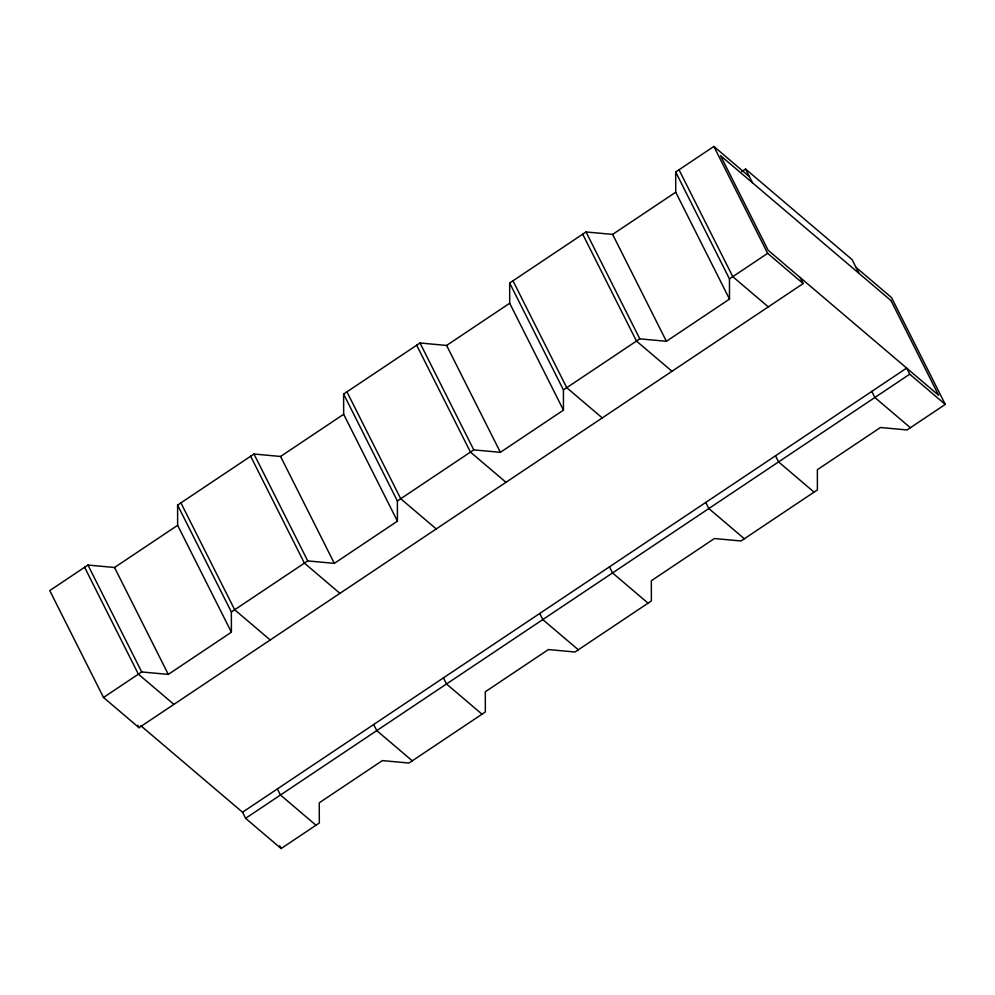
<?xml version="1.0" encoding="UTF-8"?>
<svg xmlns="http://www.w3.org/2000/svg" width="995" height="995" viewBox="0 0 995 995"><rect width="100%" height="100%" fill="white"/><g stroke="black" fill="none" stroke-linecap="round" stroke-linejoin="round"><path stroke-width="1.49" d="M749.397 176.675L713.875 146.452L675.692 171.998L675.729 192.209L612.634 234.397L586.03 231.959L509.664 283.028L509.701 303.239L446.606 345.439L420.002 342.989L343.623 394.057L343.661 414.281L280.578 456.469L253.974 454.019L177.595 505.099L177.632 525.31L114.537 567.498L87.933 565.048L49.75 590.595L103.517 697.483L139.039 727.693L803.164 283.563L800.092 277.456M741.685 171.625L745.566 169.038L852.13 259.67L859.033 273.414M103.517 697.483L141.7 671.948L168.304 674.399L231.4 632.198L231.362 611.987L177.595 505.099M231.362 611.987L307.729 560.919L334.332 563.357L397.428 521.169L397.391 500.958L343.623 394.057M397.391 500.958L473.769 449.877L500.373 452.327L563.456 410.139L563.419 389.916L509.664 283.028M563.419 389.916L639.797 338.847L666.401 341.297L729.497 299.097L729.459 278.886L675.692 171.998M729.459 278.886L767.643 253.352L803.164 283.563M242.531 812.218L906.656 368.088L909.729 374.195L945.25 404.405L907.067 429.952L880.463 427.502L817.368 469.69L817.405 489.901L741.026 540.981L714.422 538.531L651.339 580.719L651.377 600.943L574.998 652.011L548.394 649.561L485.299 691.761L485.336 711.972L408.97 763.041L382.366 760.603L319.271 802.791L319.308 823.002L281.125 848.548L245.603 818.325L242.531 812.218L140.693 725.616M245.603 818.325L909.729 374.195M855.961 267.307L891.483 297.517L945.25 404.405M768.302 306.883L732.78 276.672L679.013 169.772M910.388 427.726L874.866 397.515L871.794 391.408M671.998 371.284L636.477 341.061L582.709 234.173M814.084 492.127L778.563 461.916L775.491 455.81M602.261 417.912L566.74 387.702L512.985 280.814M744.347 538.755L708.826 508.544L705.754 502.438M505.97 482.314L470.448 452.103L416.681 345.203M648.056 603.157L612.534 572.946L609.462 566.839M436.233 528.942L400.711 498.731L346.944 391.843M578.319 649.797L542.797 619.587L539.725 613.467M339.929 593.343L304.408 563.133L250.653 456.245M482.015 714.186L446.494 683.975L443.422 677.869M270.205 639.984L234.683 609.773L180.916 502.873M412.291 760.827L376.769 730.616L373.697 724.509M173.901 704.373L138.38 674.162L84.612 567.274M315.987 825.228L280.466 795.017L277.394 788.911M745.566 169.038L752.469 182.781M713.875 146.452L767.643 253.352M675.729 192.209L729.497 299.097M612.634 234.397L666.401 341.297M586.03 231.959L639.797 338.847M509.701 303.239L563.456 410.139M446.606 345.439L500.373 452.327M420.002 342.989L473.769 449.877M343.661 414.281L397.428 521.169M280.578 456.469L334.332 563.357M253.974 454.019L307.729 560.919M177.632 525.31L231.4 632.198M279.719 845.762L281.125 848.548M114.537 567.498L168.304 674.399M87.933 565.048L141.7 671.948M137.807 725.255L139.039 727.693M891.01 300.602L720.504 155.593L768.128 250.267L938.621 395.276L891.01 300.602"/></g></svg>
